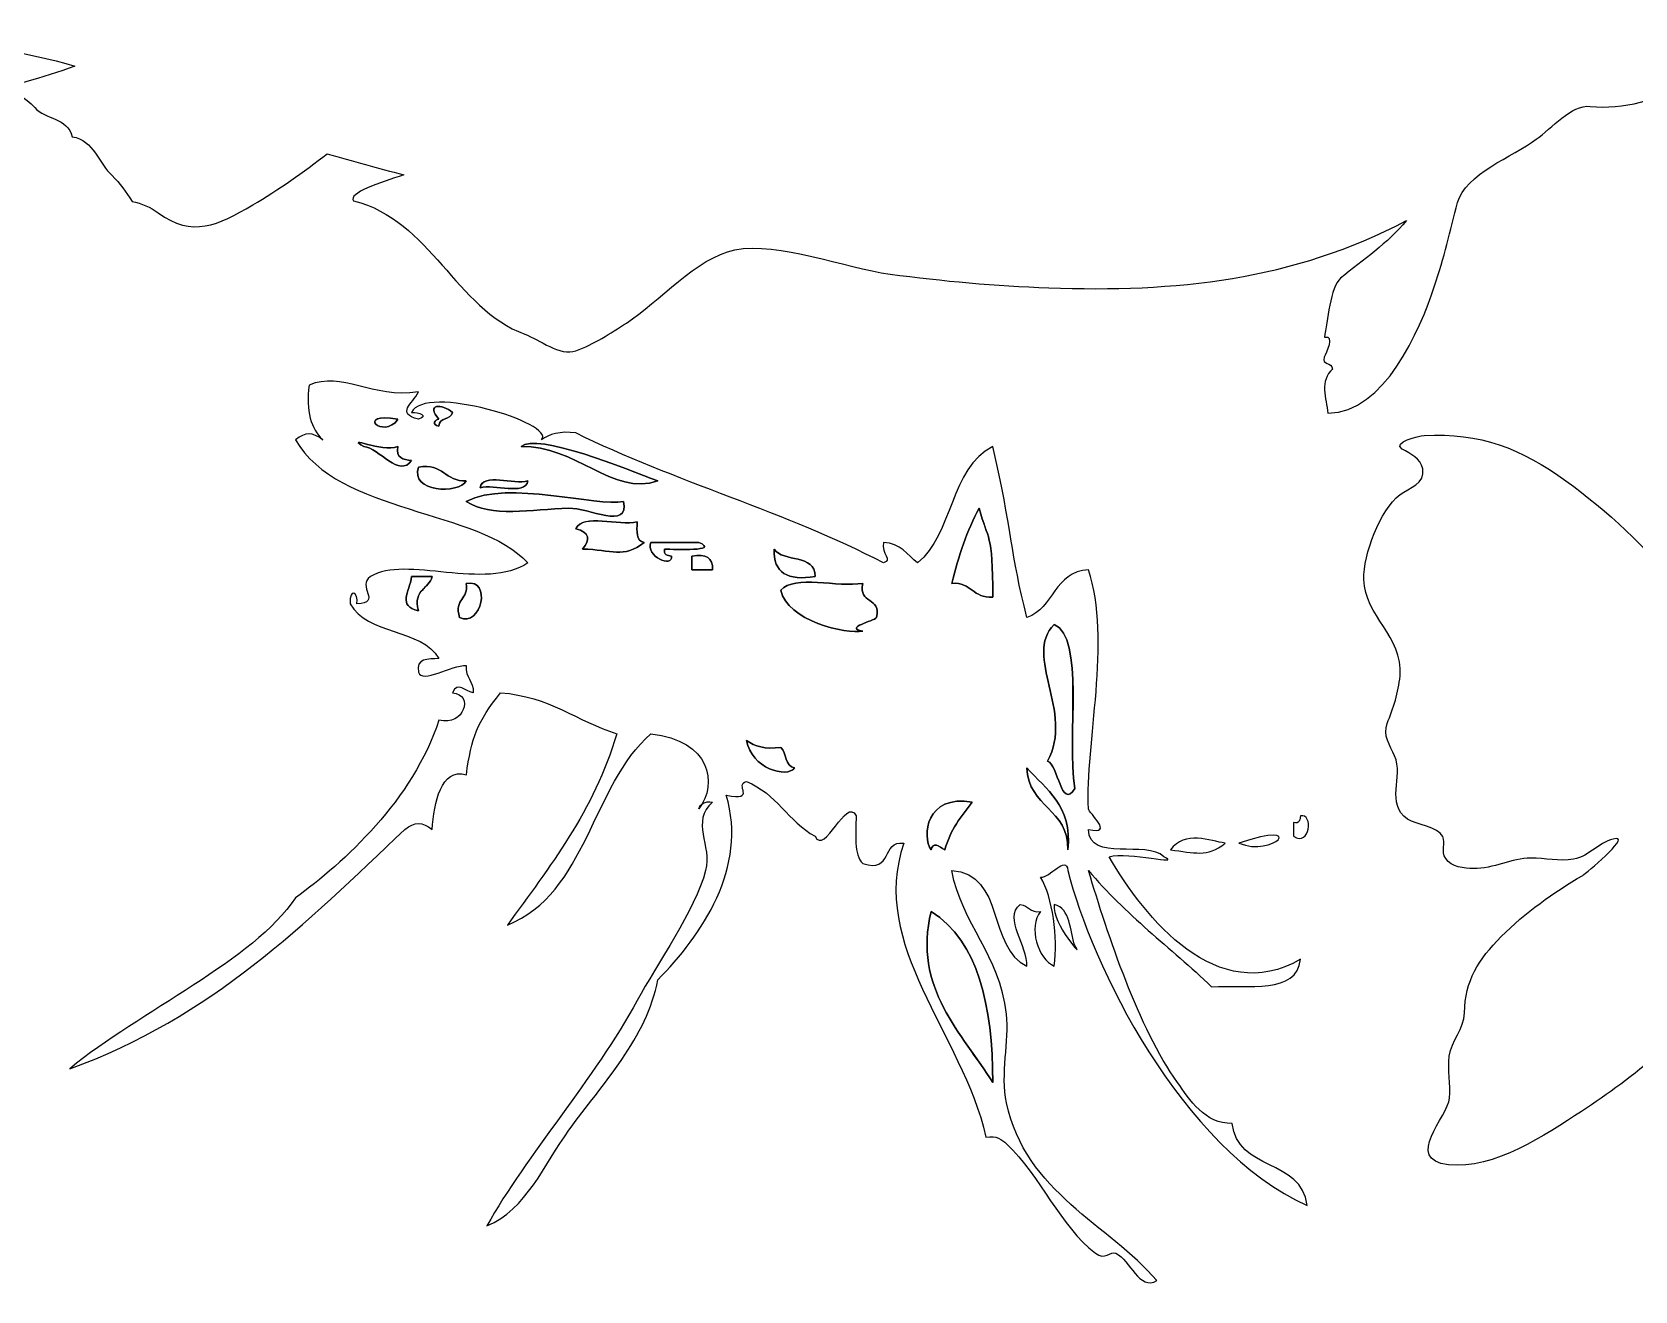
# Model space of a CAD drawing. Header units: centimetres. Extents: x -64 to 65, y -66 to 66.
# Drawn here: x 28.23 to 34.82, y -65.71 to -60.54 of the extents above; entities that cross this region are included whole.
import ezdxf

# ---------------------------------------------------------------- set-up
doc = ezdxf.new("R2010")
doc.units = ezdxf.units.CM
doc.header["$MEASUREMENT"] = 0
doc.layers.add('Layer 1', color=7, linetype='Continuous')

msp = doc.modelspace()

# ---------------------------------------------------------------- linework, layer by layer
at = {"layer": 'Layer 1'}
for points, knots in [([(25.85985, -61.03355), (25.84138, -60.93444), (25.89859, -60.70777), (25.92899, -60.60365), (25.92899, -60.60365), (25.92687, -60.49022), (25.94733, -60.37534), (25.94947, -60.26099), (25.94947, -60.26099), (25.90727, -60.1781), (25.92656, -59.98937), (25.90944, -59.89454), (25.90944, -59.89454), (25.89534, -59.81686), (25.7926, -59.47264), (25.83938, -59.40578), (25.83938, -59.40578), (25.88298, -59.34368), (26.06049, -59.39477), (26.11283, -59.40657), (26.11283, -59.40657), (26.34037, -59.45824), (26.55693, -59.55931), (26.75939, -59.6734), (26.75939, -59.6734), (26.9922, -59.80461), (27.20868, -59.92391), (27.47631, -59.97069), (27.47631, -59.97069), (27.72928, -60.01503), (27.97854, -59.97021), (28.22905, -59.92971), (28.22905, -59.92971), (28.12211, -59.88838), (27.9461, -59.83671), (27.9461, -59.83671), (27.9461, -59.83671), (28.02259, -59.82999), (28.09096, -59.78414), (28.12414, -59.71405), (28.12414, -59.71405), (28.19264, -59.73133), (28.28882, -59.64708), (28.32014, -59.5948), (28.32014, -59.5948), (28.35999, -59.52868), (28.33332, -59.52503), (28.39787, -59.48375), (28.39787, -59.48375), (28.46346, -59.44171), (28.48047, -59.39355), (28.55321, -59.36154), (28.55321, -59.36154), (28.6514, -59.3186), (28.72101, -59.23695), (28.83015, -59.2868), (28.83015, -59.2868), (29.04827, -59.38652), (29.21546, -59.63473), (29.45981, -59.66727), (29.45981, -59.66727), (29.56763, -59.68166), (29.69024, -59.62234), (29.79319, -59.59324), (29.79319, -59.59324), (29.95742, -59.54691), (30.12336, -59.50611), (30.29018, -59.46984), (30.29018, -59.46984), (30.12167, -59.44066), (29.85203, -59.39811), (29.881, -59.35319), (29.881, -59.35319), (29.98771, -59.32139), (30.03695, -59.24032), (30.12746, -59.19751), (30.12746, -59.19751), (30.20181, -59.16235), (30.20255, -59.09215), (30.25652, -59.04993), (30.25652, -59.04993), (30.2848, -59.02561), (30.30655, -58.9964), (30.32211, -58.96246), (30.32211, -58.96246), (30.35301, -58.89748), (30.38103, -58.92103), (30.41646, -58.86501), (30.41646, -58.86501), (30.43239, -58.8372), (30.44123, -58.80752), (30.44308, -58.7754), (30.44308, -58.7754), (30.50642, -58.7699), (30.55135, -58.70338), (30.58323, -58.65705), (30.58323, -58.65705), (30.67052, -58.63776), (30.72491, -58.5835), (30.81088, -58.56468), (30.81088, -58.56468), (30.93031, -58.53835), (31.01871, -58.63106), (31.11901, -58.72007), (31.11901, -58.72007), (31.23522, -58.82326), (31.35438, -58.93809), (31.43588, -59.07178), (31.43588, -59.07178), (31.51846, -59.20741), (31.53878, -59.28832), (31.71496, -59.27913), (31.71496, -59.27913), (31.75764, -59.20206), (31.72888, -59.12054), (31.77293, -59.05632), (31.77293, -59.05632), (31.79248, -59.02343), (31.80595, -58.98824), (31.81286, -58.95049), (31.81286, -58.95049), (31.8295, -58.87236), (31.85977, -58.90003), (31.88792, -58.83365), (31.88792, -58.83365), (31.89951, -58.80216), (31.90443, -58.76957), (31.90263, -58.73591), (31.90263, -58.73591), (31.94637, -58.72461), (31.97724, -58.68426), (31.99711, -58.64664), (31.99711, -58.64664), (32.02158, -58.60031), (32.10646, -58.47778), (32.15798, -58.45455), (32.15798, -58.45455), (32.20801, -58.43193), (32.22682, -58.38393), (32.2808, -58.40089), (32.2808, -58.40089), (32.3452, -58.42124), (32.40328, -58.46463), (32.45548, -58.50596), (32.45548, -58.50596), (32.62473, -58.63992), (32.76957, -58.80997), (32.88625, -58.99076), (32.88625, -58.99076), (32.95184, -59.0926), (33.00521, -59.21536), (33.09911, -59.29551), (33.09911, -59.29551), (33.17835, -59.36327), (33.36578, -59.34184), (33.46738, -59.35131), (33.46738, -59.35131), (33.68164, -59.37123), (33.89569, -59.39399), (34.10886, -59.4241), (34.10886, -59.4241), (34.49991, -59.47948), (34.8698, -59.5801), (35.23622, -59.72845), (35.23622, -59.72845), (35.33988, -59.77033), (35.59698, -59.82722), (35.62421, -59.952), (35.62421, -59.952), (35.65093, -60.07511), (35.37585, -60.20941), (35.29361, -60.26339), (35.29361, -60.26339), (35.36238, -60.23497), (35.48427, -60.2264), (35.53779, -60.18282), (35.53779, -60.18282), (35.61804, -60.11749), (35.7883, -60.18324), (35.6904, -60.2496), (35.6904, -60.2496), (35.73567, -60.33339), (35.81994, -60.43573), (36.03788, -60.43097), (36.03788, -60.43097), (35.88445, -60.49016), (35.693, -60.4637), (35.60706, -60.3091), (35.60706, -60.3091), (35.41135, -60.44901), (35.23471, -60.61483), (35.03022, -60.74323), (35.03022, -60.74323), (34.91693, -60.81422), (34.76799, -60.85441), (34.6339, -60.84049), (34.6339, -60.84049), (34.5559, -60.83223), (34.47449, -60.93103), (34.41213, -60.97569), (34.41213, -60.97569), (34.31577, -61.04512), (34.11913, -61.12034), (34.08913, -61.23548), (34.08913, -61.23548), (34.05936, -61.35002), (34.03198, -61.46535), (33.99449, -61.57775), (33.99449, -61.57775), (33.93226, -61.76447), (33.7896, -62.09694), (33.55634, -62.10149), (33.55634, -62.10149), (33.54901, -62.04005), (33.52123, -61.96679), (33.57534, -61.91951), (33.57534, -61.91951), (33.57185, -61.8894), (33.53007, -61.90517), (33.54137, -61.87059), (33.54137, -61.87059), (33.54595, -61.85681), (33.58817, -61.77775), (33.54171, -61.78833), (33.54171, -61.78833), (33.55518, -61.72808), (33.56542, -61.58098), (33.60836, -61.5461), (33.60836, -61.5461), (33.70213, -61.47027), (33.80077, -61.40354), (33.87879, -61.30964), (33.87879, -61.30964), (33.41386, -61.55525), (32.92835, -61.60513), (32.40932, -61.58584), (32.40932, -61.58584), (32.19138, -61.57788), (31.97379, -61.55846), (31.7577, -61.52943), (31.7577, -61.52943), (31.5699, -61.50416), (31.30045, -61.3941), (31.11937, -61.43013), (31.11937, -61.43013), (30.96403, -61.46101), (30.80589, -61.6455), (30.67466, -61.73051), (30.67466, -61.73051), (30.6092, -61.77298), (30.54073, -61.81825), (30.46672, -61.8447), (30.46672, -61.8447), (30.402, -61.8678), (30.31747, -61.79872), (30.25688, -61.77636), (30.25688, -61.77636), (29.97277, -61.67148), (29.87088, -61.30686), (29.55404, -61.22891), (29.55404, -61.22891), (29.52867, -61.19692), (29.66307, -61.15398), (29.75989, -61.12183), (29.75989, -61.12183), (29.65469, -61.094), (29.54978, -61.06526), (29.44533, -61.03499), (29.44533, -61.03499), (29.34759, -61.11087), (29.24605, -61.18239), (29.1396, -61.24541), (29.1396, -61.24541), (28.99524, -61.33061), (28.89155, -61.37982), (28.7518, -61.27798), (28.7518, -61.27798), (28.71907, -61.25486), (28.68296, -61.23911), (28.64369, -61.23102), (28.64369, -61.23102), (28.62043, -61.19218), (28.59337, -61.15672), (28.5623, -61.124), (28.5623, -61.124), (28.50922, -61.07966), (28.48568, -60.9766), (28.39818, -60.96573), (28.39818, -60.96573), (28.37818, -60.88482), (28.28885, -60.89707), (28.24395, -60.84492), (28.24395, -60.84492), (28.20736, -60.80272), (28.15415, -60.77703), (28.09912, -60.77197), (28.09912, -60.77197), (28.09912, -60.77197), (28.28322, -60.71964), (28.4094, -60.67564), (28.4094, -60.67564), (28.01229, -60.55666), (27.31588, -60.47987), (26.95644, -60.73403), (26.95644, -60.73403), (26.7249, -60.89767), (26.4735, -61.04111), (26.20624, -61.13712), (26.20624, -61.13712), (26.12062, -61.16786), (26.03191, -61.19496), (25.94137, -61.20655), (25.94137, -61.20655), (25.81063, -61.22347), (25.83479, -61.13386), (25.85985, -61.03355)], [0, 0, 0, 0, 0.0125, 0.0125, 0.0125, 0.0125, 0.025, 0.025, 0.025, 0.025, 0.0375, 0.0375, 0.0375, 0.0375, 0.05, 0.05, 0.05, 0.05, 0.0625, 0.0625, 0.0625, 0.0625, 0.075, 0.075, 0.075, 0.075, 0.0875, 0.0875, 0.0875, 0.0875, 0.1, 0.1, 0.1, 0.1, 0.1125, 0.1125, 0.1125, 0.1125, 0.125, 0.125, 0.125, 0.125, 0.1375, 0.1375, 0.1375, 0.1375, 0.15, 0.15, 0.15, 0.15, 0.1625, 0.1625, 0.1625, 0.1625, 0.175, 0.175, 0.175, 0.175, 0.1875, 0.1875, 0.1875, 0.1875, 0.2, 0.2, 0.2, 0.2, 0.2125, 0.2125, 0.2125, 0.2125, 0.225, 0.225, 0.225, 0.225, 0.2375, 0.2375, 0.2375, 0.2375, 0.25, 0.25, 0.25, 0.25, 0.2625, 0.2625, 0.2625, 0.2625, 0.275, 0.275, 0.275, 0.275, 0.2875, 0.2875, 0.2875, 0.2875, 0.3, 0.3, 0.3, 0.3, 0.3125, 0.3125, 0.3125, 0.3125, 0.325, 0.325, 0.325, 0.325, 0.3375, 0.3375, 0.3375, 0.3375, 0.35, 0.35, 0.35, 0.35, 0.3625, 0.3625, 0.3625, 0.3625, 0.375, 0.375, 0.375, 0.375, 0.3875, 0.3875, 0.3875, 0.3875, 0.4, 0.4, 0.4, 0.4, 0.4125, 0.4125, 0.4125, 0.4125, 0.425, 0.425, 0.425, 0.425, 0.4375, 0.4375, 0.4375, 0.4375, 0.45, 0.45, 0.45, 0.45, 0.4625, 0.4625, 0.4625, 0.4625, 0.475, 0.475, 0.475, 0.475, 0.4875, 0.4875, 0.4875, 0.4875, 0.5, 0.5, 0.5, 0.5, 0.5125, 0.5125, 0.5125, 0.5125, 0.525, 0.525, 0.525, 0.525, 0.5375, 0.5375, 0.5375, 0.5375, 0.55, 0.55, 0.55, 0.55, 0.5625, 0.5625, 0.5625, 0.5625, 0.575, 0.575, 0.575, 0.575, 0.5875, 0.5875, 0.5875, 0.5875, 0.6, 0.6, 0.6, 0.6, 0.6125, 0.6125, 0.6125, 0.6125, 0.625, 0.625, 0.625, 0.625, 0.6375, 0.6375, 0.6375, 0.6375, 0.65, 0.65, 0.65, 0.65, 0.6625, 0.6625, 0.6625, 0.6625, 0.675, 0.675, 0.675, 0.675, 0.6875, 0.6875, 0.6875, 0.6875, 0.7, 0.7, 0.7, 0.7, 0.7125, 0.7125, 0.7125, 0.7125, 0.725, 0.725, 0.725, 0.725, 0.7375, 0.7375, 0.7375, 0.7375, 0.75, 0.75, 0.75, 0.75, 0.7625, 0.7625, 0.7625, 0.7625, 0.775, 0.775, 0.775, 0.775, 0.7875, 0.7875, 0.7875, 0.7875, 0.8, 0.8, 0.8, 0.8, 0.8125, 0.8125, 0.8125, 0.8125, 0.825, 0.825, 0.825, 0.825, 0.8375, 0.8375, 0.8375, 0.8375, 0.85, 0.85, 0.85, 0.85, 0.8625, 0.8625, 0.8625, 0.8625, 0.875, 0.875, 0.875, 0.875, 0.8875, 0.8875, 0.8875, 0.8875, 0.9, 0.9, 0.9, 0.9, 0.9125, 0.9125, 0.9125, 0.9125, 0.925, 0.925, 0.925, 0.925, 0.9375, 0.9375, 0.9375, 0.9375, 0.95, 0.95, 0.95, 0.95, 0.9625, 0.9625, 0.9625, 0.9625, 0.975, 0.975, 0.975, 0.975, 1, 1, 1, 1]), ([(35.98659, -65.04101), (36.0407, -65.09284), (36.02043, -65.16417), (36.05522, -65.22204), (36.05522, -65.22204), (36.06964, -65.24575), (36.13272, -65.25731), (36.1319, -65.27832), (36.1319, -65.27832), (36.13058, -65.31094), (36.07957, -65.41114), (36.14172, -65.42077), (36.14172, -65.42077), (36.20813, -65.43122), (36.25983, -65.34986), (36.29703, -65.30885), (36.29703, -65.30885), (36.52587, -65.05628), (36.65366, -64.76608), (36.59088, -64.41921), (36.59088, -64.41921), (36.85065, -64.39691), (37.18077, -64.34195), (37.39365, -64.17929), (37.39365, -64.17929), (37.43437, -64.14823), (37.46551, -64.09248), (37.51435, -64.08309), (37.51435, -64.08309), (37.57436, -64.07169), (37.63161, -64.04814), (37.68519, -64.01903), (37.68519, -64.01903), (37.79944, -63.95714), (37.90014, -63.87052), (37.98978, -63.77699), (37.98978, -63.77699), (38.03669, -63.72815), (38.13834, -63.6374), (38.14673, -63.56845), (38.14673, -63.56845), (38.15313, -63.51574), (38.10302, -63.44799), (38.07273, -63.40941), (38.07273, -63.40941), (38.05603, -63.38806), (38.03706, -63.36813), (38.0155, -63.35168), (38.0155, -63.35168), (37.98587, -63.32924), (37.99968, -63.29895), (37.97864, -63.26865), (37.97864, -63.26865), (37.9485, -63.22526), (37.89784, -63.24915), (37.86299, -63.20846), (37.86299, -63.20846), (37.8192, -63.15745), (37.77123, -63.10924), (37.71593, -63.07059), (37.71593, -63.07059), (37.62994, -63.0105), (37.52614, -63.0113), (37.44076, -62.9615), (37.44076, -62.9615), (37.36038, -62.91462), (37.28728, -62.85548), (37.20782, -62.80685), (37.20782, -62.80685), (37.14834, -62.77039), (37.08709, -62.73681), (37.02378, -62.70739), (37.02378, -62.70739), (36.98899, -62.69128), (36.95356, -62.67641), (36.91752, -62.66297), (36.91752, -62.66297), (36.86217, -62.64225), (36.86786, -62.59958), (36.85227, -62.54526), (36.85227, -62.54526), (36.77856, -62.28811), (36.68034, -61.99837), (36.50424, -61.79136), (36.50424, -61.79136), (36.43309, -61.70773), (36.38195, -61.69238), (36.29284, -61.75958), (36.29284, -61.75958), (36.21122, -61.82131), (36.10575, -61.798), (36.02797, -61.88576), (36.02797, -61.88576), (35.99236, -61.926), (35.97132, -61.97802), (35.93846, -62.02054), (35.93846, -62.02054), (35.9088, -62.05904), (35.86596, -62.06933), (35.83212, -62.10267), (35.83212, -62.10267), (35.79029, -62.14395), (35.76785, -62.19691), (35.73015, -62.24023), (35.73015, -62.24023), (35.68975, -62.28656), (35.62596, -62.29873), (35.5737, -62.32598), (35.5737, -62.32598), (35.50848, -62.36006), (35.48612, -62.45348), (35.42627, -62.50156), (35.42627, -62.50156), (35.34391, -62.56765), (35.32044, -62.6157), (35.29554, -62.7169), (35.29554, -62.7169), (35.28276, -62.76878), (35.1995, -62.91888), (35.28496, -62.94711), (35.28496, -62.94711), (35.35828, -62.97129), (35.43244, -62.99407), (35.50803, -63.01019), (35.50803, -63.01019), (35.46085, -63.07832), (35.37844, -63.11565), (35.29597, -63.10631), (35.29597, -63.10631), (35.15008, -63.08988), (35.06406, -62.93049), (34.98953, -62.82249), (34.98953, -62.82249), (34.86994, -62.64908), (34.70307, -62.50306), (34.53402, -62.37934), (34.53402, -62.37934), (34.35207, -62.24607), (34.17982, -62.17974), (33.95128, -62.19231), (33.95128, -62.19231), (33.93083, -62.19345), (33.81634, -62.22157), (33.8618, -62.24845), (33.8618, -62.24845), (33.89604, -62.26869), (33.93684, -62.28592), (33.94567, -62.32962), (33.94567, -62.32962), (33.958, -62.3905), (33.89027, -62.40704), (33.85238, -62.43572), (33.85238, -62.43572), (33.76827, -62.49933), (33.70244, -62.68131), (33.70384, -62.78378), (33.70384, -62.78378), (33.70609, -62.93647), (33.8655, -63.01524), (33.85232, -63.18044), (33.85232, -63.18044), (33.84695, -63.24796), (33.82425, -63.3131), (33.79967, -63.3757), (33.79967, -63.3757), (33.78096, -63.42322), (33.81129, -63.46756), (33.8301, -63.50931), (33.8301, -63.50931), (33.86899, -63.5953), (33.79084, -63.70473), (33.88323, -63.76844), (33.88323, -63.76844), (33.91898, -63.79294), (34.00798, -63.79911), (34.02759, -63.84006), (34.02759, -63.84006), (34.04111, -63.86819), (34.01881, -63.90036), (34.04003, -63.93049), (34.04003, -63.93049), (34.06469, -63.96573), (34.11509, -63.97161), (34.15444, -63.97198), (34.15444, -63.97198), (34.23654, -63.97267), (34.31081, -63.92954), (34.38976, -63.92856), (34.38976, -63.92856), (34.44879, -63.92792), (34.5061, -63.94406), (34.56523, -63.93332), (34.56523, -63.93332), (34.6309, -63.92147), (34.67654, -63.85617), (34.7398, -63.84889), (34.7398, -63.84889), (34.79243, -63.84296), (34.61632, -63.99198), (34.60301, -63.99981), (34.60301, -63.99981), (34.48278, -64.0704), (34.36658, -64.15189), (34.26823, -64.25127), (34.26823, -64.25127), (34.17441, -64.34612), (34.11948, -64.43121), (34.1171, -64.5643), (34.1171, -64.5643), (34.11583, -64.6328), (34.06363, -64.67691), (34.05474, -64.74305), (34.05474, -64.74305), (34.04699, -64.80039), (34.06061, -64.85751), (34.05609, -64.91482), (34.05609, -64.91482), (34.0504, -64.98898), (33.86361, -65.16781), (34.05141, -65.18869), (34.05141, -65.18869), (34.23871, -65.20949), (34.45016, -65.06608), (34.59799, -64.9694), (34.59799, -64.9694), (34.8145, -64.82795), (35.02831, -64.65476), (35.17483, -64.43912), (35.17483, -64.43912), (35.29606, -64.26063), (35.33175, -64.07452), (35.34821, -63.86487), (35.34821, -63.86487), (35.35342, -63.79857), (35.40512, -63.72099), (35.47839, -63.77301), (35.47839, -63.77301), (35.53792, -63.81524), (35.54189, -63.92623), (35.57218, -63.98984), (35.57218, -63.98984), (35.67444, -64.20455), (35.87359, -64.31467), (36.09603, -64.37126), (36.09603, -64.37126), (35.9422, -64.47201), (35.73202, -64.36726), (35.58615, -64.4727), (35.58615, -64.4727), (35.51122, -64.52686), (35.53935, -64.61602), (35.54032, -64.69445), (35.54032, -64.69445), (35.54093, -64.74329), (35.52193, -64.75136), (35.50021, -64.78917), (35.50021, -64.78917), (35.47658, -64.83026), (35.49913, -64.88987), (35.50251, -64.93316), (35.50251, -64.93316), (35.51034, -65.03357), (35.43083, -65.05587), (35.39448, -65.13538), (35.39448, -65.13538), (35.37233, -65.18393), (35.35003, -65.35382), (35.43152, -65.36544), (35.43152, -65.36544), (35.62874, -65.39344), (35.8679, -65.16899), (35.98659, -65.04101), (35.98659, -65.04101), (35.98659, -65.04101), (35.98659, -65.04101), (35.98659, -65.04101)], [0, 0, 0, 0, 0.0142857, 0.0142857, 0.0142857, 0.0142857, 0.0285714, 0.0285714, 0.0285714, 0.0285714, 0.0428571, 0.0428571, 0.0428571, 0.0428571, 0.0571429, 0.0571429, 0.0571429, 0.0571429, 0.0714286, 0.0714286, 0.0714286, 0.0714286, 0.0857143, 0.0857143, 0.0857143, 0.0857143, 0.1, 0.1, 0.1, 0.1, 0.1142857, 0.1142857, 0.1142857, 0.1142857, 0.1285714, 0.1285714, 0.1285714, 0.1285714, 0.1428571, 0.1428571, 0.1428571, 0.1428571, 0.1571429, 0.1571429, 0.1571429, 0.1571429, 0.1714286, 0.1714286, 0.1714286, 0.1714286, 0.1857143, 0.1857143, 0.1857143, 0.1857143, 0.2, 0.2, 0.2, 0.2, 0.2142857, 0.2142857, 0.2142857, 0.2142857, 0.2285714, 0.2285714, 0.2285714, 0.2285714, 0.2428571, 0.2428571, 0.2428571, 0.2428571, 0.2571429, 0.2571429, 0.2571429, 0.2571429, 0.2714286, 0.2714286, 0.2714286, 0.2714286, 0.2857143, 0.2857143, 0.2857143, 0.2857143, 0.3, 0.3, 0.3, 0.3, 0.3142857, 0.3142857, 0.3142857, 0.3142857, 0.3285714, 0.3285714, 0.3285714, 0.3285714, 0.3428571, 0.3428571, 0.3428571, 0.3428571, 0.3571429, 0.3571429, 0.3571429, 0.3571429, 0.3714286, 0.3714286, 0.3714286, 0.3714286, 0.3857143, 0.3857143, 0.3857143, 0.3857143, 0.4, 0.4, 0.4, 0.4, 0.4142857, 0.4142857, 0.4142857, 0.4142857, 0.4285714, 0.4285714, 0.4285714, 0.4285714, 0.4428571, 0.4428571, 0.4428571, 0.4428571, 0.4571429, 0.4571429, 0.4571429, 0.4571429, 0.4714286, 0.4714286, 0.4714286, 0.4714286, 0.4857143, 0.4857143, 0.4857143, 0.4857143, 0.5, 0.5, 0.5, 0.5, 0.5142857, 0.5142857, 0.5142857, 0.5142857, 0.5285714, 0.5285714, 0.5285714, 0.5285714, 0.5428571, 0.5428571, 0.5428571, 0.5428571, 0.5571429, 0.5571429, 0.5571429, 0.5571429, 0.5714286, 0.5714286, 0.5714286, 0.5714286, 0.5857143, 0.5857143, 0.5857143, 0.5857143, 0.6, 0.6, 0.6, 0.6, 0.6142857, 0.6142857, 0.6142857, 0.6142857, 0.6285714, 0.6285714, 0.6285714, 0.6285714, 0.6428571, 0.6428571, 0.6428571, 0.6428571, 0.6571429, 0.6571429, 0.6571429, 0.6571429, 0.6714286, 0.6714286, 0.6714286, 0.6714286, 0.6857143, 0.6857143, 0.6857143, 0.6857143, 0.7, 0.7, 0.7, 0.7, 0.7142857, 0.7142857, 0.7142857, 0.7142857, 0.7285714, 0.7285714, 0.7285714, 0.7285714, 0.7428571, 0.7428571, 0.7428571, 0.7428571, 0.7571429, 0.7571429, 0.7571429, 0.7571429, 0.7714286, 0.7714286, 0.7714286, 0.7714286, 0.7857143, 0.7857143, 0.7857143, 0.7857143, 0.8, 0.8, 0.8, 0.8, 0.8142857, 0.8142857, 0.8142857, 0.8142857, 0.8285714, 0.8285714, 0.8285714, 0.8285714, 0.8428571, 0.8428571, 0.8428571, 0.8428571, 0.8571429, 0.8571429, 0.8571429, 0.8571429, 0.8714286, 0.8714286, 0.8714286, 0.8714286, 0.8857143, 0.8857143, 0.8857143, 0.8857143, 0.9, 0.9, 0.9, 0.9, 0.9142857, 0.9142857, 0.9142857, 0.9142857, 0.9285714, 0.9285714, 0.9285714, 0.9285714, 0.9428571, 0.9428571, 0.9428571, 0.9428571, 0.9571429, 0.9571429, 0.9571429, 0.9571429, 0.9714286, 0.9714286, 0.9714286, 0.9714286, 1, 1, 1, 1]), ([(29.56766, -62.88442), (29.6736, -62.88095), (29.56261, -62.81071), (29.62388, -62.7721), (29.62388, -62.7721), (29.76411, -62.68357), (30.09918, -62.83343), (30.26983, -62.7159), (30.26983, -62.7159), (30.06642, -62.49344), (29.4918, -62.51648), (29.31495, -62.21039), (29.31495, -62.21039), (29.35646, -62.1779), (29.3857, -62.1779), (29.42727, -62.21039), (29.42727, -62.21039), (29.37912, -62.16496), (29.35745, -62.09291), (29.3711, -61.98573), (29.3711, -61.98573), (29.50532, -61.92818), (29.63055, -62.04222), (29.82047, -62.0138), (29.82047, -62.0138), (29.79592, -62.06341), (29.72641, -62.1008), (29.82047, -62.12617), (29.82047, -62.12617), (29.86362, -62.1113), (29.82222, -62.09691), (29.79237, -62.0981), (29.79237, -62.0981), (29.84367, -61.97922), (30.38824, -62.14218), (30.32596, -62.21039), (30.32596, -62.21039), (30.35856, -62.18682), (30.40123, -62.1734), (30.46637, -62.18232), (30.46637, -62.18232), (30.86788, -62.37996), (31.33688, -62.51006), (31.73021, -62.71591), (31.73021, -62.71591), (31.77183, -62.70369), (31.7191, -62.67998), (31.73021, -62.63167), (31.73021, -62.63167), (31.80191, -62.63479), (31.82842, -62.68313), (31.87062, -62.71591), (31.87062, -62.71591), (32.01596, -62.5992), (32.00394, -62.32504), (32.17952, -62.23847), (32.17952, -62.23847), (32.25961, -62.58084), (32.25162, -62.67643), (32.31999, -62.94059), (32.31999, -62.94059), (32.43098, -62.9018), (32.43114, -62.75218), (32.57269, -62.74398), (32.57269, -62.74398), (32.6686, -63.03373), (32.55904, -63.46248), (32.57269, -63.72691), (32.57269, -63.72691), (32.57356, -63.74292), (32.68286, -63.83526), (32.57269, -63.81121), (32.57269, -63.81121), (32.57512, -63.94924), (32.81267, -63.85206), (32.88167, -63.92353), (32.88167, -63.92353), (32.96377, -63.96174), (32.73842, -63.90064), (32.65699, -63.92353), (32.65699, -63.92353), (32.80426, -64.17671), (33.10136, -64.54295), (33.44336, -64.34475), (33.44336, -64.34475), (33.42793, -64.48852), (33.22997, -64.44971), (33.07821, -64.45712), (33.07821, -64.45712), (32.91036, -64.29736), (32.72137, -64.1588), (32.57272, -63.97968), (32.57272, -63.97968), (32.65321, -64.2494), (32.77891, -64.62704), (32.93785, -64.85032), (32.93785, -64.85032), (32.98706, -64.9194), (33.05149, -65.02336), (33.16253, -65.01878), (33.16253, -65.01878), (33.18251, -65.21417), (33.44828, -65.16369), (33.47143, -65.35583), (33.47143, -65.35583), (32.95441, -65.12641), (32.58031, -64.35962), (32.4885, -63.97965), (32.4885, -63.97965), (32.48069, -63.91332), (32.41352, -64.01188), (32.37618, -64.00778), (32.37618, -64.00778), (32.42629, -64.09041), (32.44701, -64.25464), (32.43232, -64.37285), (32.43232, -64.37285), (32.36527, -64.34584), (32.32329, -64.20934), (32.37618, -64.14819), (32.37618, -64.14819), (32.33083, -64.1561), (32.32784, -64.12165), (32.29194, -64.12009), (32.29194, -64.12009), (32.22138, -64.17444), (32.32488, -64.29114), (32.32004, -64.37285), (32.32004, -64.37285), (32.15859, -64.30025), (32.2304, -63.99439), (32.01106, -63.97965), (32.01106, -63.97965), (32.05313, -64.2041), (32.20804, -64.32446), (32.2358, -64.56941), (32.2358, -64.56941), (32.24855, -64.68249), (32.21048, -64.81473), (32.2358, -64.93454), (32.2358, -64.93454), (32.31343, -65.30292), (32.65662, -65.43476), (32.85363, -65.66474), (32.85363, -65.66474), (32.78124, -65.70723), (32.7438, -65.58113), (32.68512, -65.55237), (32.68512, -65.55237), (32.66303, -65.5416), (32.64051, -65.58322), (32.60082, -65.55237), (32.60082, -65.55237), (32.4553, -65.43939), (32.37857, -65.23939), (32.2358, -65.10308), (32.2358, -65.10308), (32.21696, -65.08514), (32.1955, -65.06792), (32.1515, -65.07495), (32.1515, -65.07495), (32.05257, -64.64566), (31.66848, -64.2866), (31.8145, -63.86737), (31.8145, -63.86737), (31.71949, -63.85657), (31.77029, -63.99162), (31.64599, -63.95161), (31.64599, -63.95161), (31.60728, -63.91544), (31.61818, -63.82966), (31.61789, -63.75505), (31.61789, -63.75505), (31.57908, -63.67316), (31.48819, -63.92108), (31.44938, -63.83924), (31.44938, -63.83924), (31.34037, -63.77984), (31.28955, -63.66213), (31.16855, -63.61456), (31.16855, -63.61456), (31.11373, -63.62657), (31.21451, -63.69483), (31.08425, -63.67078), (31.08425, -63.67078), (31.17524, -63.96587), (30.98434, -64.24604), (30.80347, -64.42905), (30.80347, -64.42905), (30.75955, -64.66583), (30.57543, -64.85762), (30.43834, -65.04688), (30.43834, -65.04688), (30.33703, -65.18677), (30.26316, -65.37401), (30.10137, -65.44008), (30.10137, -65.44008), (30.26499, -65.1469), (30.54164, -64.83908), (30.7192, -64.51335), (30.7192, -64.51335), (30.79775, -64.3692), (30.95754, -64.14079), (31.00003, -63.97969), (31.00003, -63.97969), (31.0271, -63.8773), (30.93661, -63.77924), (31.02813, -63.69886), (31.02813, -63.69886), (30.99553, -63.69436), (30.97812, -63.70508), (30.97196, -63.72696), (30.97196, -63.72696), (31.05131, -63.6215), (31.02075, -63.44695), (30.77543, -63.41803), (30.77543, -63.41803), (30.53122, -63.63253), (30.51286, -64.07293), (30.18562, -64.2044), (30.18562, -64.2044), (30.35778, -63.96469), (30.54154, -63.73654), (30.63496, -63.41803), (30.63496, -63.41803), (30.47126, -63.36646), (30.35821, -63.26417), (30.15752, -63.24952), (30.15752, -63.24952), (30.06232, -63.36914), (30.0378, -63.43531), (30.01705, -63.58657), (30.01705, -63.58657), (29.91148, -63.55728), (29.88465, -63.70079), (29.87666, -63.81123), (29.87666, -63.81123), (29.83515, -63.77871), (29.80586, -63.77871), (29.76434, -63.81123), (29.76434, -63.81123), (29.3608, -64.19403), (28.96699, -64.58659), (28.38819, -64.79413), (28.38819, -64.79413), (28.67545, -64.55706), (29.14355, -64.35138), (29.31497, -64.09201), (29.31497, -64.09201), (29.51439, -63.948), (29.79858, -63.68841), (29.90473, -63.36187), (29.90473, -63.36187), (30.00834, -63.38928), (30.0488, -63.25641), (29.96087, -63.2495), (29.96087, -63.2495), (29.98145, -63.19949), (30.01196, -63.24543), (30.04511, -63.2495), (30.04511, -63.2495), (30.04876, -63.19915), (30.01077, -63.19034), (30.01701, -63.13718), (30.01701, -63.13718), (29.95581, -63.13472), (29.83545, -63.21404), (29.82048, -63.16528), (29.82048, -63.16528), (29.80736, -63.10533), (29.86056, -63.11181), (29.90472, -63.10914), (29.90472, -63.10914), (29.83222, -62.98505), (29.60862, -63.01201), (29.53959, -62.88446), (29.53959, -62.88446), (29.53605, -62.81489), (29.57404, -62.83672), (29.56766, -62.88442)], [0, 0, 0, 0, 0.0140845, 0.0140845, 0.0140845, 0.0140845, 0.028169, 0.028169, 0.028169, 0.028169, 0.0422535, 0.0422535, 0.0422535, 0.0422535, 0.056338, 0.056338, 0.056338, 0.056338, 0.0704225, 0.0704225, 0.0704225, 0.0704225, 0.084507, 0.084507, 0.084507, 0.084507, 0.0985915, 0.0985915, 0.0985915, 0.0985915, 0.1126761, 0.1126761, 0.1126761, 0.1126761, 0.1267606, 0.1267606, 0.1267606, 0.1267606, 0.1408451, 0.1408451, 0.1408451, 0.1408451, 0.1549296, 0.1549296, 0.1549296, 0.1549296, 0.1690141, 0.1690141, 0.1690141, 0.1690141, 0.1830986, 0.1830986, 0.1830986, 0.1830986, 0.1971831, 0.1971831, 0.1971831, 0.1971831, 0.2112676, 0.2112676, 0.2112676, 0.2112676, 0.2253521, 0.2253521, 0.2253521, 0.2253521, 0.2394366, 0.2394366, 0.2394366, 0.2394366, 0.2535211, 0.2535211, 0.2535211, 0.2535211, 0.2676056, 0.2676056, 0.2676056, 0.2676056, 0.2816901, 0.2816901, 0.2816901, 0.2816901, 0.2957746, 0.2957746, 0.2957746, 0.2957746, 0.3098592, 0.3098592, 0.3098592, 0.3098592, 0.3239437, 0.3239437, 0.3239437, 0.3239437, 0.3380282, 0.3380282, 0.3380282, 0.3380282, 0.3521127, 0.3521127, 0.3521127, 0.3521127, 0.3661972, 0.3661972, 0.3661972, 0.3661972, 0.3802817, 0.3802817, 0.3802817, 0.3802817, 0.3943662, 0.3943662, 0.3943662, 0.3943662, 0.4084507, 0.4084507, 0.4084507, 0.4084507, 0.4225352, 0.4225352, 0.4225352, 0.4225352, 0.4366197, 0.4366197, 0.4366197, 0.4366197, 0.4507042, 0.4507042, 0.4507042, 0.4507042, 0.4647887, 0.4647887, 0.4647887, 0.4647887, 0.4788732, 0.4788732, 0.4788732, 0.4788732, 0.4929577, 0.4929577, 0.4929577, 0.4929577, 0.5070423, 0.5070423, 0.5070423, 0.5070423, 0.5211268, 0.5211268, 0.5211268, 0.5211268, 0.5352113, 0.5352113, 0.5352113, 0.5352113, 0.5492958, 0.5492958, 0.5492958, 0.5492958, 0.5633803, 0.5633803, 0.5633803, 0.5633803, 0.5774648, 0.5774648, 0.5774648, 0.5774648, 0.5915493, 0.5915493, 0.5915493, 0.5915493, 0.6056338, 0.6056338, 0.6056338, 0.6056338, 0.6197183, 0.6197183, 0.6197183, 0.6197183, 0.6338028, 0.6338028, 0.6338028, 0.6338028, 0.6478873, 0.6478873, 0.6478873, 0.6478873, 0.6619718, 0.6619718, 0.6619718, 0.6619718, 0.6760563, 0.6760563, 0.6760563, 0.6760563, 0.6901408, 0.6901408, 0.6901408, 0.6901408, 0.7042254, 0.7042254, 0.7042254, 0.7042254, 0.7183099, 0.7183099, 0.7183099, 0.7183099, 0.7323944, 0.7323944, 0.7323944, 0.7323944, 0.7464789, 0.7464789, 0.7464789, 0.7464789, 0.7605634, 0.7605634, 0.7605634, 0.7605634, 0.7746479, 0.7746479, 0.7746479, 0.7746479, 0.7887324, 0.7887324, 0.7887324, 0.7887324, 0.8028169, 0.8028169, 0.8028169, 0.8028169, 0.8169014, 0.8169014, 0.8169014, 0.8169014, 0.8309859, 0.8309859, 0.8309859, 0.8309859, 0.8450704, 0.8450704, 0.8450704, 0.8450704, 0.8591549, 0.8591549, 0.8591549, 0.8591549, 0.8732394, 0.8732394, 0.8732394, 0.8732394, 0.8873239, 0.8873239, 0.8873239, 0.8873239, 0.9014085, 0.9014085, 0.9014085, 0.9014085, 0.915493, 0.915493, 0.915493, 0.915493, 0.9295775, 0.9295775, 0.9295775, 0.9295775, 0.943662, 0.943662, 0.943662, 0.943662, 0.9577465, 0.9577465, 0.9577465, 0.9577465, 0.971831, 0.971831, 0.971831, 0.971831, 1, 1, 1, 1]), ([(29.90472, -62.12615), (29.88908, -62.12604), (29.87289, -62.14893), (29.90472, -62.15425), (29.90472, -62.15425), (29.90504, -62.1171), (29.95393, -62.12859), (29.96086, -62.09811), (29.96086, -62.09811), (29.91615, -62.06165), (29.84788, -62.06104), (29.90472, -62.12615)], [0, 0, 0, 0, 0.25, 0.25, 0.25, 0.25, 0.5, 0.5, 0.5, 0.5, 1, 1, 1, 1]), ([(29.73626, -62.12615), (29.55631, -62.09374), (29.67453, -62.21193), (29.73626, -62.12615), (29.73626, -62.12615), (29.73626, -62.12615), (29.73626, -62.12615), (29.73626, -62.12615)], [0, 0, 0, 0, 0.3333333, 0.3333333, 0.3333333, 0.3333333, 1, 1, 1, 1]), ([(29.7924, -62.29469), (29.75816, -62.29149), (29.72588, -62.28633), (29.73626, -62.23847), (29.73626, -62.23847), (29.66787, -62.26345), (29.51615, -62.18891), (29.59579, -62.23847), (29.59579, -62.23847), (29.65879, -62.24326), (29.74208, -62.37007), (29.7924, -62.29469)], [0, 0, 0, 0, 0.25, 0.25, 0.25, 0.25, 0.5, 0.5, 0.5, 0.5, 1, 1, 1, 1]), ([(30.80343, -62.37893), (30.67548, -62.3308), (30.30718, -62.17967), (30.24172, -62.23846), (30.24172, -62.23846), (30.46495, -62.23098), (30.61668, -62.44344), (30.80343, -62.37893)], [0, 0, 0, 0, 0.3333333, 0.3333333, 0.3333333, 0.3333333, 1, 1, 1, 1]), ([(30.01701, -62.37893), (29.92819, -62.38356), (29.92322, -62.30426), (29.82048, -62.32276), (29.82048, -62.32276), (29.78401, -62.42685), (29.98671, -62.43431), (30.01701, -62.37893)], [0, 0, 0, 0, 0.3333333, 0.3333333, 0.3333333, 0.3333333, 1, 1, 1, 1]), ([(30.26984, -62.37893), (30.21166, -62.39565), (30.08529, -62.34419), (30.07323, -62.407), (30.07323, -62.407), (30.13141, -62.39034), (30.25772, -62.44175), (30.26984, -62.37893)], [0, 0, 0, 0, 0.3333333, 0.3333333, 0.3333333, 0.3333333, 1, 1, 1, 1]), ([(30.01701, -62.46318), (30.11689, -62.5312), (30.28509, -62.49549), (30.43831, -62.49125), (30.43831, -62.49125), (30.5166, -62.48911), (30.68866, -62.58309), (30.66299, -62.46318), (30.66299, -62.46318), (30.55258, -62.48839), (30.19219, -62.37319), (30.01701, -62.46318)], [0, 0, 0, 0, 0.25, 0.25, 0.25, 0.25, 0.5, 0.5, 0.5, 0.5, 1, 1, 1, 1]), ([(30.49445, -62.65976), (30.61425, -62.66013), (30.66259, -62.70088), (30.74729, -62.63166), (30.74729, -62.63166), (30.71453, -62.62692), (30.71678, -62.58726), (30.71916, -62.54742), (30.71916, -62.54742), (30.64296, -62.5648), (30.49622, -62.51173), (30.4664, -62.57552), (30.4664, -62.57552), (30.52471, -62.59121), (30.52588, -62.61928), (30.49445, -62.65976)], [0, 0, 0, 0, 0.2, 0.2, 0.2, 0.2, 0.4, 0.4, 0.4, 0.4, 0.6, 0.6, 0.6, 0.6, 1, 1, 1, 1]), ([(32.12335, -62.49122), (32.07363, -62.58197), (32.03911, -62.68783), (32.01098, -62.8002), (32.01098, -62.8002), (32.09324, -62.79284), (32.09731, -62.86367), (32.17949, -62.85634), (32.17949, -62.85634), (32.17968, -62.58338), (32.15992, -62.63018), (32.12335, -62.49122)], [0, 0, 0, 0, 0.25, 0.25, 0.25, 0.25, 0.5, 0.5, 0.5, 0.5, 1, 1, 1, 1]), ([(30.8596, -62.68784), (30.84243, -62.68623), (30.82632, -62.68366), (30.8315, -62.65977), (30.8315, -62.65977), (30.8727, -62.65948), (31.06132, -62.67038), (30.97189, -62.63167), (30.97189, -62.63167), (30.90638, -62.63167), (30.84087, -62.63167), (30.77536, -62.63167), (30.77536, -62.63167), (30.75059, -62.68958), (30.86783, -62.73803), (30.8596, -62.68784)], [0, 0, 0, 0, 0.2, 0.2, 0.2, 0.2, 0.4, 0.4, 0.4, 0.4, 0.6, 0.6, 0.6, 0.6, 1, 1, 1, 1]), ([(30.94381, -62.74401), (30.97188, -62.74401), (30.99995, -62.74401), (31.02805, -62.74401), (31.02805, -62.74401), (31.03167, -62.69363), (31.00019, -62.67834), (30.94381, -62.68784), (30.94381, -62.68784), (30.94381, -62.70657), (30.94381, -62.72533), (30.94381, -62.74401)], [0, 0, 0, 0, 0.25, 0.25, 0.25, 0.25, 0.5, 0.5, 0.5, 0.5, 1, 1, 1, 1]), ([(31.44933, -62.7721), (31.4502, -62.67764), (31.31929, -62.71484), (31.28087, -62.65976), (31.28087, -62.65976), (31.27756, -62.75665), (31.33744, -62.79036), (31.44933, -62.7721)], [0, 0, 0, 0, 0.3333333, 0.3333333, 0.3333333, 0.3333333, 1, 1, 1, 1]), ([(29.82047, -62.91252), (29.79634, -62.82293), (29.86468, -62.82566), (29.87661, -62.77211), (29.87661, -62.77211), (29.84851, -62.77211), (29.82047, -62.77211), (29.79237, -62.77211), (29.79237, -62.77211), (29.78383, -62.83759), (29.73237, -62.8931), (29.82047, -62.91252)], [0, 0, 0, 0, 0.25, 0.25, 0.25, 0.25, 0.5, 0.5, 0.5, 0.5, 1, 1, 1, 1]), ([(29.98893, -62.94059), (30.07778, -62.98202), (30.12403, -62.77919), (30.017, -62.80018), (30.017, -62.80018), (30.02854, -62.8678), (29.96576, -62.86124), (29.98893, -62.94059)], [0, 0, 0, 0, 0.3333333, 0.3333333, 0.3333333, 0.3333333, 1, 1, 1, 1]), ([(31.64591, -62.99674), (31.56569, -62.98213), (31.69123, -62.95523), (31.70205, -62.9406), (31.70205, -62.9406), (31.72298, -62.85413), (31.62492, -62.88662), (31.64591, -62.80019), (31.64591, -62.80019), (31.54211, -62.8181), (31.36619, -62.76381), (31.30894, -62.82829), (31.30894, -62.82829), (31.33373, -62.95395), (31.57612, -63.00946), (31.64591, -62.99674)], [0, 0, 0, 0, 0.2, 0.2, 0.2, 0.2, 0.4, 0.4, 0.4, 0.4, 0.6, 0.6, 0.6, 0.6, 1, 1, 1, 1]), ([(32.40421, -63.53037), (32.44948, -63.54392), (32.45948, -63.7336), (32.51653, -63.64269), (32.51653, -63.64269), (32.48359, -63.4261), (32.55765, -63.02312), (32.43226, -62.96864), (32.43226, -62.96864), (32.30208, -63.09722), (32.51584, -63.32866), (32.40421, -63.53037)], [0, 0, 0, 0, 0.25, 0.25, 0.25, 0.25, 0.5, 0.5, 0.5, 0.5, 1, 1, 1, 1]), ([(31.36508, -63.55847), (31.32555, -63.55109), (31.33304, -63.49687), (31.30894, -63.47417), (31.30894, -63.47417), (31.24375, -63.48314), (31.20115, -63.4697), (31.16847, -63.44607), (31.16847, -63.44607), (31.18805, -63.56003), (31.33392, -63.60258), (31.36508, -63.55847)], [0, 0, 0, 0, 0.25, 0.25, 0.25, 0.25, 0.5, 0.5, 0.5, 0.5, 1, 1, 1, 1]), ([(32.48843, -63.89545), (32.50637, -63.70905), (32.39837, -63.64859), (32.31997, -63.55848), (32.31997, -63.55848), (32.32547, -63.72143), (32.49091, -63.7245), (32.48843, -63.89545)], [0, 0, 0, 0, 0.3333333, 0.3333333, 0.3333333, 0.3333333, 1, 1, 1, 1]), ([(31.92677, -63.89545), (31.93272, -63.8615), (31.95794, -63.87817), (31.98294, -63.89545), (31.98294, -63.89545), (32.00408, -63.81369), (32.04964, -63.75623), (32.09528, -63.69884), (32.09528, -63.69884), (31.90552, -63.6656), (31.88629, -63.8393), (31.92677, -63.89545)], [0, 0, 0, 0, 0.25, 0.25, 0.25, 0.25, 0.5, 0.5, 0.5, 0.5, 1, 1, 1, 1]), ([(33.19055, -63.8674), (33.47903, -63.76958), (33.33176, -63.92728), (33.19055, -63.8674), (33.19055, -63.8674), (33.19055, -63.8674), (33.19055, -63.8674), (33.19055, -63.8674)], [0, 0, 0, 0, 0.3333333, 0.3333333, 0.3333333, 0.3333333, 1, 1, 1, 1]), ([(33.44331, -63.75508), (33.49781, -63.74389), (33.48432, -63.8829), (33.41521, -63.83927), (33.41521, -63.83927), (33.41521, -63.82059), (33.41521, -63.80183), (33.41521, -63.78318), (33.41521, -63.78318), (33.43913, -63.78829), (33.44169, -63.7722), (33.44331, -63.75508)], [0, 0, 0, 0, 0.25, 0.25, 0.25, 0.25, 0.5, 0.5, 0.5, 0.5, 1, 1, 1, 1]), ([(33.13438, -63.8674), (33.05919, -63.92833), (33.00682, -63.90545), (32.9097, -63.89547), (32.9097, -63.89547), (32.96817, -63.8138), (33.07284, -63.85901), (33.13438, -63.8674)], [0, 0, 0, 0, 0.3333333, 0.3333333, 0.3333333, 0.3333333, 1, 1, 1, 1]), ([(32.43225, -64.12013), (32.5003, -64.13635), (32.49469, -64.22618), (32.51652, -64.28864), (32.51652, -64.28864), (32.5641, -64.35601), (32.42104, -64.19649), (32.43225, -64.12013)], [0, 0, 0, 0, 0.3333333, 0.3333333, 0.3333333, 0.3333333, 1, 1, 1, 1]), ([(32.1795, -64.85033), (32.17881, -64.53272), (32.12029, -64.27298), (31.92674, -64.14823), (31.92674, -64.14823), (31.84768, -64.46078), (32.05657, -64.65422), (32.1795, -64.85033)], [0, 0, 0, 0, 0.3333333, 0.3333333, 0.3333333, 0.3333333, 1, 1, 1, 1])]:
    msp.add_open_spline(points, degree=3, knots=knots, dxfattribs=at)
at = {"layer": 'Layer 1', "color": 7}
for points, knots in [([(29.96086, -62.09811), (29.95393, -62.12859), (29.90503, -62.11711), (29.90472, -62.15425), (29.90472, -62.15425), (29.87289, -62.14896), (29.88908, -62.12607), (29.90472, -62.12615), (29.90472, -62.12615), (29.84788, -62.06104), (29.91615, -62.06165), (29.96086, -62.09811)], [0, 0, 0, 0, 0.25, 0.25, 0.25, 0.25, 0.5, 0.5, 0.5, 0.5, 1, 1, 1, 1]), ([(29.73626, -62.12615), (29.67453, -62.21193), (29.55631, -62.09374), (29.73626, -62.12615), (29.73626, -62.12615), (29.73626, -62.12615), (29.73626, -62.12615), (29.73626, -62.12615)], [0, 0, 0, 0, 0.3333333, 0.3333333, 0.3333333, 0.3333333, 1, 1, 1, 1]), ([(29.59579, -62.23847), (29.51612, -62.18891), (29.66786, -62.26345), (29.73626, -62.23847), (29.73626, -62.23847), (29.72589, -62.28633), (29.75817, -62.29149), (29.7924, -62.29469), (29.7924, -62.29469), (29.74208, -62.37007), (29.65879, -62.24326), (29.59579, -62.23847)], [0, 0, 0, 0, 0.25, 0.25, 0.25, 0.25, 0.5, 0.5, 0.5, 0.5, 1, 1, 1, 1]), ([(30.24169, -62.23847), (30.30717, -62.17965), (30.67547, -62.33078), (30.8034, -62.37894), (30.8034, -62.37894), (30.61668, -62.44344), (30.46495, -62.23098), (30.24169, -62.23847)], [0, 0, 0, 0, 0.3333333, 0.3333333, 0.3333333, 0.3333333, 1, 1, 1, 1]), ([(29.82047, -62.32276), (29.92321, -62.30427), (29.92816, -62.38356), (30.017, -62.37893), (30.017, -62.37893), (29.98671, -62.43431), (29.78401, -62.42685), (29.82047, -62.32276)], [0, 0, 0, 0, 0.3333333, 0.3333333, 0.3333333, 0.3333333, 1, 1, 1, 1]), ([(30.07323, -62.40698), (30.0853, -62.34417), (30.21163, -62.39563), (30.26984, -62.37891), (30.26984, -62.37891), (30.25772, -62.44175), (30.13141, -62.39034), (30.07323, -62.40698)], [0, 0, 0, 0, 0.3333333, 0.3333333, 0.3333333, 0.3333333, 1, 1, 1, 1]), ([(30.66299, -62.46318), (30.68865, -62.58306), (30.5166, -62.48908), (30.43831, -62.49125), (30.43831, -62.49125), (30.28509, -62.49548), (30.11692, -62.53123), (30.01701, -62.46318), (30.01701, -62.46318), (30.19219, -62.37319), (30.55258, -62.48839), (30.66299, -62.46318)], [0, 0, 0, 0, 0.25, 0.25, 0.25, 0.25, 0.5, 0.5, 0.5, 0.5, 1, 1, 1, 1]), ([(30.46637, -62.57555), (30.49619, -62.51179), (30.64293, -62.56486), (30.71913, -62.54745), (30.71913, -62.54745), (30.71675, -62.5873), (30.7145, -62.62696), (30.74726, -62.63169), (30.74726, -62.63169), (30.66259, -62.70088), (30.61425, -62.66013), (30.49442, -62.65979), (30.49442, -62.65979), (30.52588, -62.61928), (30.52471, -62.59121), (30.46637, -62.57555)], [0, 0, 0, 0, 0.2, 0.2, 0.2, 0.2, 0.4, 0.4, 0.4, 0.4, 0.6, 0.6, 0.6, 0.6, 1, 1, 1, 1]), ([(32.1795, -62.85635), (32.09732, -62.86368), (32.09325, -62.79285), (32.01099, -62.80021), (32.01099, -62.80021), (32.03912, -62.68784), (32.07364, -62.58198), (32.12336, -62.49123), (32.12336, -62.49123), (32.15992, -62.63018), (32.17968, -62.58338), (32.1795, -62.85635)], [0, 0, 0, 0, 0.25, 0.25, 0.25, 0.25, 0.5, 0.5, 0.5, 0.5, 1, 1, 1, 1]), ([(30.77535, -62.63169), (30.84086, -62.63169), (30.90637, -62.63169), (30.97188, -62.63169), (30.97188, -62.63169), (31.06131, -62.6704), (30.87269, -62.6595), (30.83149, -62.65979), (30.83149, -62.65979), (30.8263, -62.68366), (30.84239, -62.68625), (30.85959, -62.68786), (30.85959, -62.68786), (30.86783, -62.73803), (30.75059, -62.68958), (30.77535, -62.63169)], [0, 0, 0, 0, 0.2, 0.2, 0.2, 0.2, 0.4, 0.4, 0.4, 0.4, 0.6, 0.6, 0.6, 0.6, 1, 1, 1, 1]), ([(30.94381, -62.68784), (31.00019, -62.67834), (31.03165, -62.69363), (31.02805, -62.74401), (31.02805, -62.74401), (30.99995, -62.74401), (30.97188, -62.74401), (30.94381, -62.74401), (30.94381, -62.74401), (30.94381, -62.72533), (30.94381, -62.70657), (30.94381, -62.68784)], [0, 0, 0, 0, 0.25, 0.25, 0.25, 0.25, 0.5, 0.5, 0.5, 0.5, 1, 1, 1, 1]), ([(31.28087, -62.65976), (31.31929, -62.71485), (31.4502, -62.67765), (31.44933, -62.7721), (31.44933, -62.7721), (31.33744, -62.79036), (31.27756, -62.75665), (31.28087, -62.65976)], [0, 0, 0, 0, 0.3333333, 0.3333333, 0.3333333, 0.3333333, 1, 1, 1, 1]), ([(29.7924, -62.7721), (29.8205, -62.7721), (29.84854, -62.7721), (29.87664, -62.7721), (29.87664, -62.7721), (29.86471, -62.82563), (29.79637, -62.82293), (29.8205, -62.91251), (29.8205, -62.91251), (29.73237, -62.8931), (29.78383, -62.83759), (29.7924, -62.7721)], [0, 0, 0, 0, 0.25, 0.25, 0.25, 0.25, 0.5, 0.5, 0.5, 0.5, 1, 1, 1, 1]), ([(30.01701, -62.8002), (30.12406, -62.77922), (30.07781, -62.98205), (29.98894, -62.94061), (29.98894, -62.94061), (29.96576, -62.86124), (30.02854, -62.8678), (30.01701, -62.8002)], [0, 0, 0, 0, 0.3333333, 0.3333333, 0.3333333, 0.3333333, 1, 1, 1, 1]), ([(31.30894, -62.82828), (31.3662, -62.7638), (31.54212, -62.81809), (31.64591, -62.80018), (31.64591, -62.80018), (31.62493, -62.88662), (31.72298, -62.85413), (31.70205, -62.94059), (31.70205, -62.94059), (31.69123, -62.95522), (31.56568, -62.98213), (31.64591, -62.99673), (31.64591, -62.99673), (31.57612, -63.00946), (31.33373, -62.95395), (31.30894, -62.82828)], [0, 0, 0, 0, 0.2, 0.2, 0.2, 0.2, 0.4, 0.4, 0.4, 0.4, 0.6, 0.6, 0.6, 0.6, 1, 1, 1, 1]), ([(32.43225, -62.96866), (32.55761, -63.02314), (32.48355, -63.42612), (32.51652, -63.64271), (32.51652, -63.64271), (32.45948, -63.73362), (32.44947, -63.54394), (32.4042, -63.53039), (32.4042, -63.53039), (32.51584, -63.32866), (32.30208, -63.09722), (32.43225, -62.96866)], [0, 0, 0, 0, 0.25, 0.25, 0.25, 0.25, 0.5, 0.5, 0.5, 0.5, 1, 1, 1, 1]), ([(31.16847, -63.4461), (31.20112, -63.46973), (31.24374, -63.48314), (31.30894, -63.4742), (31.30894, -63.4742), (31.33304, -63.49687), (31.32556, -63.55109), (31.36508, -63.5585), (31.36508, -63.5585), (31.33392, -63.60258), (31.18805, -63.56003), (31.16847, -63.4461)], [0, 0, 0, 0, 0.25, 0.25, 0.25, 0.25, 0.5, 0.5, 0.5, 0.5, 1, 1, 1, 1]), ([(32.31997, -63.55847), (32.39837, -63.64859), (32.50637, -63.70904), (32.48843, -63.89544), (32.48843, -63.89544), (32.49091, -63.7245), (32.32547, -63.72143), (32.31997, -63.55847)], [0, 0, 0, 0, 0.3333333, 0.3333333, 0.3333333, 0.3333333, 1, 1, 1, 1]), ([(32.09528, -63.69886), (32.04964, -63.75625), (32.00408, -63.81372), (31.98294, -63.89547), (31.98294, -63.89547), (31.95794, -63.87819), (31.93272, -63.86152), (31.92677, -63.89547), (31.92677, -63.89547), (31.88629, -63.8393), (31.90552, -63.6656), (32.09528, -63.69886)], [0, 0, 0, 0, 0.25, 0.25, 0.25, 0.25, 0.5, 0.5, 0.5, 0.5, 1, 1, 1, 1]), ([(31.92677, -64.14823), (32.12029, -64.27298), (32.17881, -64.53272), (32.17953, -64.85033), (32.17953, -64.85033), (32.05657, -64.65422), (31.84768, -64.46078), (31.92677, -64.14823)], [0, 0, 0, 0, 0.3333333, 0.3333333, 0.3333333, 0.3333333, 1, 1, 1, 1])]:
    msp.add_open_spline(points, degree=3, knots=knots, dxfattribs=at)

doc.saveas('drawing.dxf')
